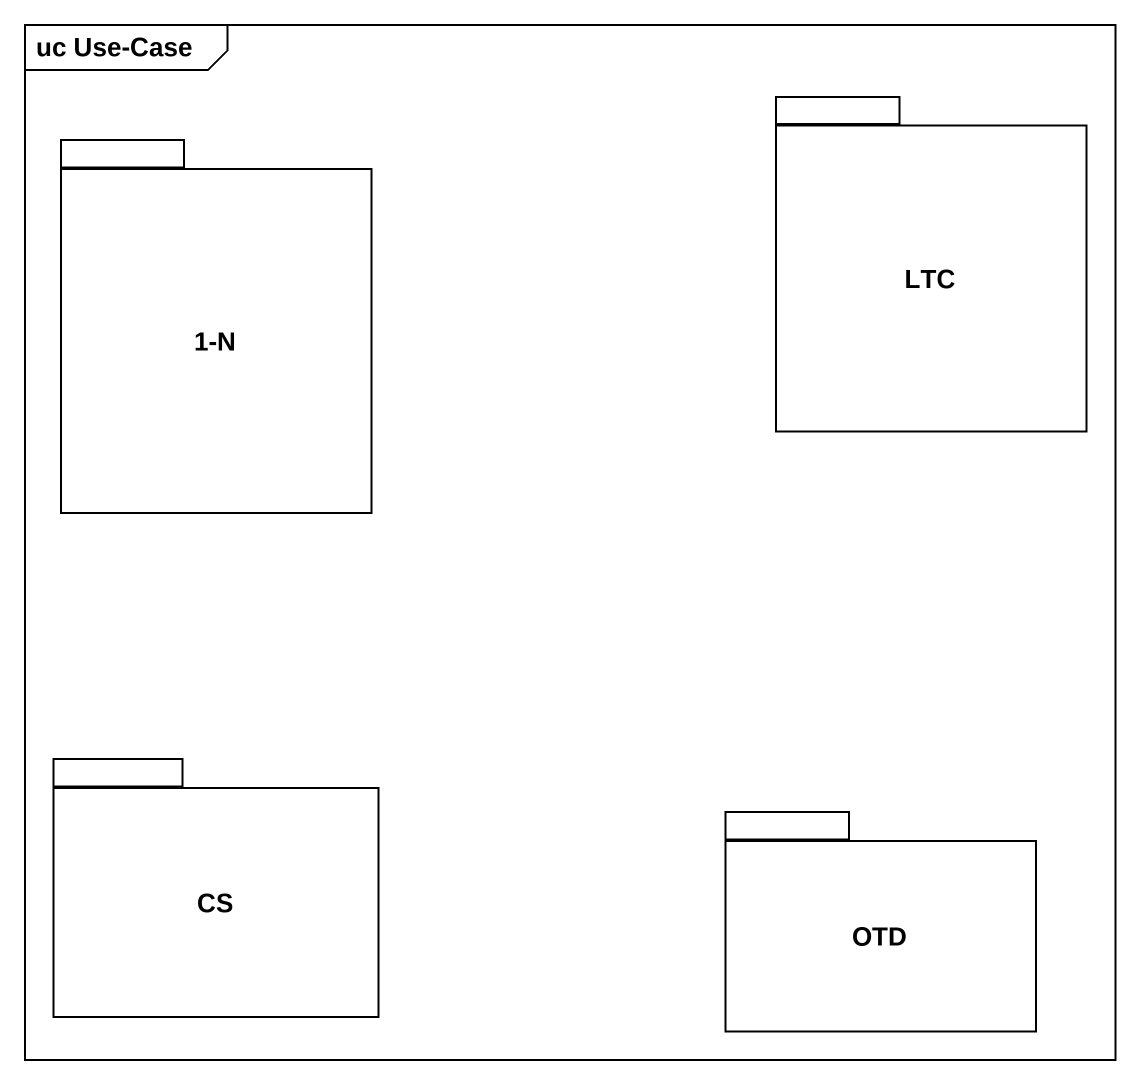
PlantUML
@startuml
mainframe uc Use-Case
package LTC {
}
package "1-N" as p1_N {
}
package CS {
}
package OTD {
}
@enduml
